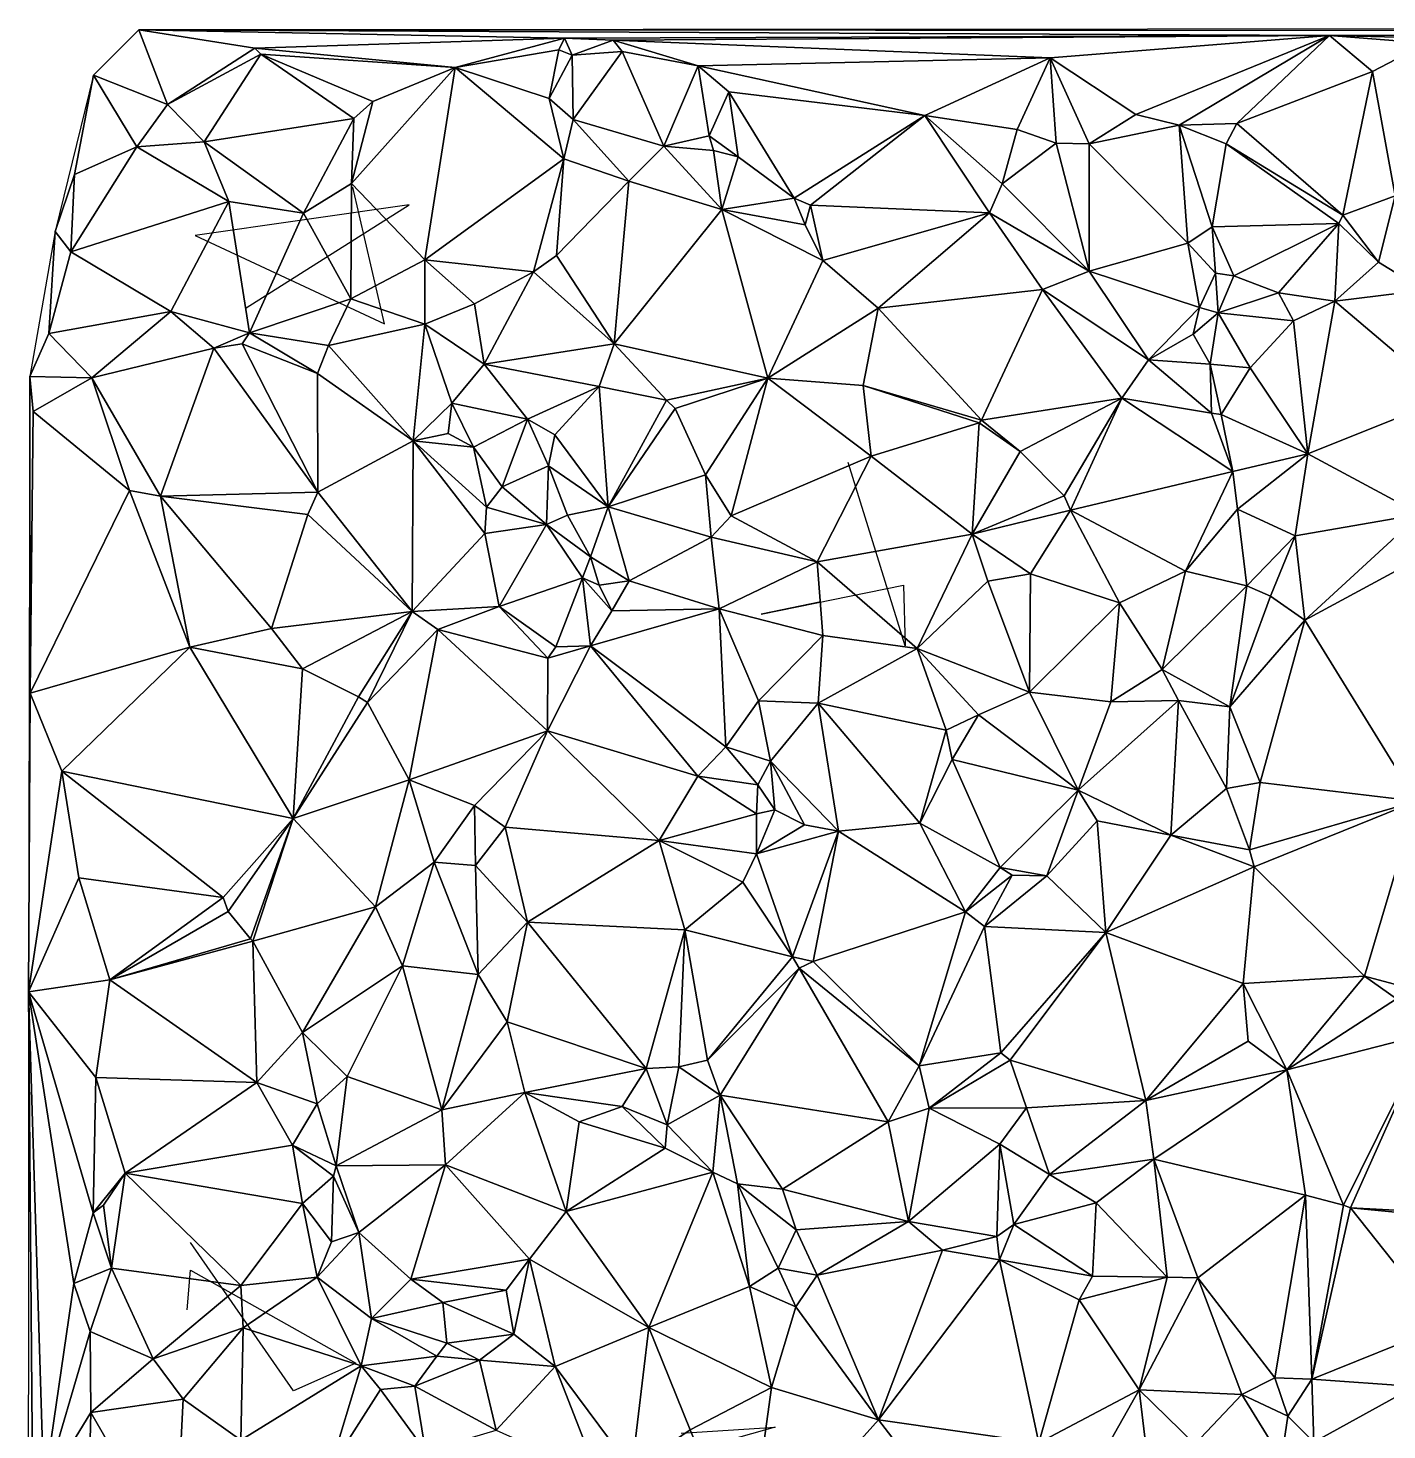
# Model space of a CAD drawing. Header units: metres. Extents: x -15 to 15, y -15.8 to 15.
# Drawn here: x -14.96 to -2.98, y 2.64 to 14.99 of the extents above; entities that cross this region are included whole.
import ezdxf

# ---------------------------------------------------------------- set-up
doc = ezdxf.new("R2010")
doc.units = ezdxf.units.M
doc.layers.add('CRACKS', color=1, linetype='Continuous')
doc.layers.add('STREET_MESH', color=7, linetype='Continuous')

msp = doc.modelspace()

# ---------------------------------------------------------------- linework, layer by layer
at = {"layer": 'CRACKS'}
for points in [[(-13.035, 12.527, 0.1), (-11.597, 13.435, 0.1), (-13.485, 13.167, 0.1), (-11.815, 12.388, 0.1), (-12.093, 13.592, 0.1)], [(-7.969, 9.938, 0.1), (-8.495, 9.83, 0.1), (-7.242, 10.084, 0.1), (-7.228, 9.55, 0.1), (-7.728, 11.165, 0.1)], [(-13.553, 3.697, 0.1), (-13.524, 4.047, 0.1), (-12.068, 3.227, 0.1), (-12.617, 2.986, 0.1), (-13.526, 4.291, 0.1)], [(-9.202, 2.612, 0.1), (-8.373, 2.665, 0.1), (-9.906, 2.234, 0.1), (-8.698, 1.93, 0.1), (-9.867, 1.733, 0.1)]]:
    msp.add_polyline3d(points, dxfattribs=at)
at = {"layer": 'STREET_MESH'}
for points in [[(-14.381, 14.58), (-13.729, 14.319), (-13.981, 14.979)], [(-13.981, 14.979), (5.492, 14.97), (8.243, 14.994)], [(-3.488, 14.929), (5.492, 14.97), (-13.981, 14.979)], [(-10.229, 14.905), (-3.488, 14.929), (-13.981, 14.979)], [(-12.957, 14.817), (-10.229, 14.905), (-13.981, 14.979)], [(-13.729, 14.319), (-12.957, 14.817), (-13.981, 14.979)], [(2.775, 14.933), (5.492, 14.97), (-3.488, 14.929)], [(-12.957, 14.817), (-11.193, 14.646), (-10.229, 14.905)], [(-11.193, 14.646), (-10.28, 14.801), (-10.229, 14.905)], [(-10.28, 14.801), (-10.162, 14.754), (-10.229, 14.905)], [(-10.229, 14.905), (-9.799, 14.888), (-3.488, 14.929)], [(-10.162, 14.754), (-9.799, 14.888), (-10.229, 14.905)], [(-10.162, 14.754), (-9.722, 14.786), (-9.799, 14.888)], [(-9.799, 14.888), (-5.95, 14.732), (-3.488, 14.929)], [(-5.95, 14.732), (-9.799, 14.888), (-9.051, 14.662)], [(-9.799, 14.888), (-9.722, 14.786), (-9.051, 14.662)], [(-5.95, 14.732), (-5.195, 14.232), (-3.488, 14.929)], [(-5.195, 14.232), (-4.813, 14.138), (-3.488, 14.929)], [(-4.813, 14.138), (-4.305, 14.153), (-3.488, 14.929)], [(-4.305, 14.153), (-3.108, 14.611), (-3.488, 14.929)], [(-1.55, 14.881), (2.775, 14.933), (-3.488, 14.929)], [(-3.108, 14.611), (-2.628, 14.862), (-3.488, 14.929)], [(-2.628, 14.862), (-1.55, 14.881), (-3.488, 14.929)], [(-3.108, 14.611), (-2.907, 13.515), (-2.628, 14.862)], [(-13.729, 14.319), (-12.906, 14.764), (-12.957, 14.817)], [(-12.906, 14.764), (-13.729, 14.319), (-13.405, 13.992)], [(-12.087, 14.198), (-12.906, 14.764), (-13.405, 13.992)], [(-12.906, 14.764), (-11.193, 14.646), (-12.957, 14.817)], [(-12.906, 14.764), (-11.919, 14.348), (-11.193, 14.646)], [(-12.087, 14.198), (-11.919, 14.348), (-12.906, 14.764)], [(-10.28, 14.801), (-11.193, 14.646), (-10.363, 14.373)], [(-10.162, 14.754), (-10.28, 14.801), (-10.363, 14.373)], [(-10.152, 14.188), (-10.162, 14.754), (-10.363, 14.373)], [(-10.152, 14.188), (-9.722, 14.786), (-10.162, 14.754)], [(-10.152, 14.188), (-9.354, 13.952), (-9.722, 14.786)], [(-9.722, 14.786), (-9.354, 13.952), (-9.051, 14.662)], [(-7.054, 14.222), (-5.95, 14.732), (-9.051, 14.662)], [(-7.054, 14.222), (-6.24, 14.1), (-5.95, 14.732)], [(-6.24, 14.1), (-5.897, 13.98), (-5.95, 14.732)], [(-5.604, 13.974), (-5.195, 14.232), (-5.95, 14.732)], [(-5.897, 13.98), (-5.604, 13.974), (-5.95, 14.732)], [(-14.381, 14.58), (-14.719, 13.2), (-14.548, 13.702)], [(-14.381, 14.58), (-14.548, 13.702), (-13.998, 13.946)], [(-13.729, 14.319), (-14.381, 14.58), (-13.998, 13.946)], [(-11.46, 12.952), (-11.193, 14.646), (-12.106, 13.625)], [(-11.193, 14.646), (-11.919, 14.348), (-12.106, 13.625)], [(-11.46, 12.952), (-10.234, 13.841), (-11.193, 14.646)], [(-11.193, 14.646), (-10.234, 13.841), (-10.363, 14.373)], [(-9.354, 13.952), (-8.955, 14.044), (-9.051, 14.662)], [(-8.781, 14.433), (-7.054, 14.222), (-9.051, 14.662)], [(-8.955, 14.044), (-8.781, 14.433), (-9.051, 14.662)], [(-4.305, 14.153), (-3.369, 13.344), (-3.108, 14.611)], [(-3.369, 13.344), (-2.907, 13.515), (-3.108, 14.611)], [(-11.919, 14.348), (-12.087, 14.198), (-12.106, 13.625)], [(-10.234, 13.841), (-10.152, 14.188), (-10.363, 14.373)], [(-8.955, 14.044), (-8.698, 13.858), (-8.781, 14.433)], [(-7.054, 14.222), (-8.781, 14.433), (-8.206, 13.495)], [(-8.781, 14.433), (-8.698, 13.858), (-8.206, 13.495)], [(-13.405, 13.992), (-13.729, 14.319), (-13.998, 13.946)], [(-8.06, 13.434), (-7.054, 14.222), (-8.206, 13.495)], [(-8.06, 13.434), (-6.482, 13.366), (-7.054, 14.222)], [(-6.482, 13.366), (-6.372, 13.62), (-7.054, 14.222)], [(-6.372, 13.62), (-6.24, 14.1), (-7.054, 14.222)], [(-4.813, 14.138), (-5.195, 14.232), (-5.604, 13.974)], [(-12.529, 13.362), (-12.087, 14.198), (-13.405, 13.992)], [(-12.087, 14.198), (-12.529, 13.362), (-12.106, 13.625)], [(-10.234, 13.841), (-9.663, 13.646), (-10.152, 14.188)], [(-9.663, 13.646), (-9.354, 13.952), (-10.152, 14.188)], [(-6.24, 14.1), (-6.372, 13.62), (-5.897, 13.98)], [(-4.736, 13.098), (-4.813, 14.138), (-5.604, 13.974)], [(-4.813, 14.138), (-4.399, 13.973), (-4.305, 14.153)], [(-4.813, 14.138), (-4.736, 13.098), (-4.52, 13.243)], [(-4.399, 13.973), (-4.813, 14.138), (-4.52, 13.243)], [(-4.399, 13.973), (-3.369, 13.344), (-4.305, 14.153)], [(-13.188, 13.466), (-13.405, 13.992), (-13.998, 13.946)], [(-13.188, 13.466), (-12.529, 13.362), (-13.405, 13.992)], [(-8.916, 13.915), (-8.955, 14.044), (-9.354, 13.952)], [(-8.955, 14.044), (-8.916, 13.915), (-8.698, 13.858)], [(-5.897, 13.98), (-6.372, 13.62), (-5.606, 12.852)], [(-5.604, 13.974), (-5.897, 13.98), (-5.606, 12.852)], [(-4.736, 13.098), (-5.604, 13.974), (-5.606, 12.852)], [(-3.405, 13.272), (-4.399, 13.973), (-4.52, 13.243)], [(-4.399, 13.973), (-3.405, 13.272), (-3.369, 13.344)], [(-14.548, 13.702), (-14.579, 13.021), (-13.998, 13.946)], [(-14.579, 13.021), (-13.188, 13.466), (-13.998, 13.946)], [(-10.503, 12.847), (-10.234, 13.841), (-11.46, 12.952)], [(-10.234, 13.841), (-10.503, 12.847), (-10.299, 12.99)], [(-9.663, 13.646), (-10.234, 13.841), (-10.299, 12.99)], [(-9.354, 13.952), (-9.663, 13.646), (-8.843, 13.396)], [(-8.916, 13.915), (-9.354, 13.952), (-8.843, 13.396)], [(-8.698, 13.858), (-8.916, 13.915), (-8.843, 13.396)], [(-8.698, 13.858), (-8.843, 13.396), (-8.206, 13.495)], [(-14.719, 13.2), (-14.579, 13.021), (-14.548, 13.702)], [(-12.529, 13.362), (-12.112, 12.609), (-12.106, 13.625)], [(-12.112, 12.609), (-11.46, 12.952), (-12.106, 13.625)], [(-9.792, 12.211), (-9.663, 13.646), (-10.299, 12.99)], [(-9.663, 13.646), (-9.792, 12.211), (-8.843, 13.396)], [(-6.372, 13.62), (-6.482, 13.366), (-5.606, 12.852)], [(-8.843, 13.396), (-8.107, 13.261), (-8.206, 13.495)], [(-8.107, 13.261), (-8.06, 13.434), (-8.206, 13.495)], [(-3.055, 12.932), (-2.907, 13.515), (-3.369, 13.344)], [(-2.907, 13.515), (-3.055, 12.932), (-2.654, 12.683)], [(-13.188, 13.466), (-14.579, 13.021), (-13.697, 12.497)], [(-13.005, 12.309), (-13.188, 13.466), (-13.697, 12.497)], [(-13.005, 12.309), (-12.529, 13.362), (-13.188, 13.466)], [(-13.005, 12.309), (-12.112, 12.609), (-12.529, 13.362)], [(-8.843, 13.396), (-9.792, 12.211), (-8.437, 11.909)], [(-8.843, 13.396), (-8.437, 11.909), (-7.952, 12.945)], [(-8.107, 13.261), (-8.843, 13.396), (-7.952, 12.945)], [(-8.06, 13.434), (-8.107, 13.261), (-7.952, 12.945)], [(-6.482, 13.366), (-8.06, 13.434), (-7.952, 12.945)], [(-7.466, 12.524), (-6.482, 13.366), (-7.952, 12.945)], [(-6.015, 12.69), (-6.482, 13.366), (-7.466, 12.524)], [(-6.482, 13.366), (-6.015, 12.69), (-5.606, 12.852)], [(-3.405, 13.272), (-3.055, 12.932), (-3.369, 13.344)], [(-4.736, 13.098), (-4.492, 12.834), (-4.52, 13.243)], [(-4.33, 12.809), (-3.405, 13.272), (-4.52, 13.243)], [(-4.492, 12.834), (-4.33, 12.809), (-4.52, 13.243)], [(-3.936, 12.66), (-3.405, 13.272), (-4.33, 12.809)], [(-3.936, 12.66), (-3.44, 12.586), (-3.405, 13.272)], [(-3.405, 13.272), (-3.44, 12.586), (-3.055, 12.932)], [(-14.773, 12.301), (-14.719, 13.2), (-14.941, 11.923)], [(-14.579, 13.021), (-14.719, 13.2), (-14.773, 12.301)], [(-4.633, 12.532), (-4.736, 13.098), (-5.606, 12.852)], [(-4.633, 12.532), (-4.492, 12.834), (-4.736, 13.098)], [(-13.697, 12.497), (-14.579, 13.021), (-14.773, 12.301)], [(-10.503, 12.847), (-9.792, 12.211), (-10.299, 12.99)], [(-12.112, 12.609), (-11.459, 12.385), (-11.46, 12.952)], [(-11.021, 12.564), (-10.503, 12.847), (-11.46, 12.952)], [(-11.459, 12.385), (-11.021, 12.564), (-11.46, 12.952)], [(-8.437, 11.909), (-7.466, 12.524), (-7.952, 12.945)], [(-6.015, 12.69), (-5.082, 12.07), (-5.606, 12.852)], [(-5.082, 12.07), (-4.633, 12.532), (-5.606, 12.852)], [(-3.055, 12.932), (-3.44, 12.586), (-2.654, 12.683)], [(-10.503, 12.847), (-11.021, 12.564), (-10.936, 12.032)], [(-9.792, 12.211), (-10.503, 12.847), (-10.936, 12.032)], [(-4.469, 12.485), (-4.492, 12.834), (-4.633, 12.532)], [(-4.492, 12.834), (-4.469, 12.485), (-4.33, 12.809)], [(-4.469, 12.485), (-3.936, 12.66), (-4.33, 12.809)], [(-12.112, 12.609), (-13.005, 12.309), (-12.31, 12.195)], [(-11.459, 12.385), (-12.112, 12.609), (-12.31, 12.195)], [(-6.553, 11.539), (-6.015, 12.69), (-7.466, 12.524)], [(-6.015, 12.69), (-6.553, 11.539), (-5.317, 11.731)], [(-5.082, 12.07), (-6.015, 12.69), (-5.317, 11.731)], [(-3.936, 12.66), (-4.469, 12.485), (-3.803, 12.415)], [(-3.44, 12.586), (-3.936, 12.66), (-3.803, 12.415)], [(-3.44, 12.586), (-2.439, 11.737), (-2.654, 12.683)], [(-13.697, 12.497), (-14.773, 12.301), (-14.395, 11.91)], [(-13.318, 12.173), (-13.697, 12.497), (-14.395, 11.91)], [(-13.318, 12.173), (-13.005, 12.309), (-13.697, 12.497)], [(-11.021, 12.564), (-11.459, 12.385), (-10.936, 12.032)], [(-7.596, 11.843), (-7.466, 12.524), (-8.437, 11.909)], [(-7.596, 11.843), (-6.553, 11.539), (-7.466, 12.524)], [(-4.633, 12.532), (-5.082, 12.07), (-4.69, 12.296)], [(-4.469, 12.485), (-4.633, 12.532), (-4.69, 12.296)], [(-4.539, 12.032), (-4.469, 12.485), (-4.69, 12.296)], [(-4.469, 12.485), (-4.539, 12.032), (-4.185, 12)], [(-4.469, 12.485), (-4.185, 12), (-3.803, 12.415)], [(-3.677, 11.243), (-3.44, 12.586), (-3.803, 12.415)], [(-2.439, 11.737), (-3.44, 12.586), (-3.677, 11.243)], [(-11.564, 11.357), (-11.459, 12.385), (-12.31, 12.195)], [(-11.221, 11.689), (-11.459, 12.385), (-11.564, 11.357)], [(-11.459, 12.385), (-11.221, 11.689), (-10.936, 12.032)], [(-4.185, 12), (-3.677, 11.243), (-3.803, 12.415)], [(-14.395, 11.91), (-14.773, 12.301), (-14.941, 11.923)], [(-13.071, 12.211), (-13.005, 12.309), (-13.318, 12.173)], [(-13.005, 12.309), (-13.071, 12.211), (-12.407, 11.951)], [(-13.005, 12.309), (-12.407, 11.951), (-12.31, 12.195)], [(-5.082, 12.07), (-4.539, 12.032), (-4.69, 12.296)], [(-13.318, 12.173), (-14.395, 11.91), (-13.789, 10.87)], [(-12.404, 10.904), (-13.318, 12.173), (-13.789, 10.87)], [(-13.071, 12.211), (-13.318, 12.173), (-12.404, 10.904)], [(-12.407, 11.951), (-13.071, 12.211), (-12.404, 10.904)], [(-12.407, 11.951), (-11.564, 11.357), (-12.31, 12.195)], [(-9.792, 12.211), (-10.936, 12.032), (-9.922, 11.836)], [(-9.331, 11.714), (-9.792, 12.211), (-9.922, 11.836)], [(-9.792, 12.211), (-9.331, 11.714), (-8.437, 11.909)], [(-11.221, 11.689), (-10.556, 11.547), (-10.936, 12.032)], [(-10.936, 12.032), (-10.556, 11.547), (-9.922, 11.836)], [(-4.527, 11.6), (-5.082, 12.07), (-5.317, 11.731)], [(-4.527, 11.6), (-4.539, 12.032), (-5.082, 12.07)], [(-4.539, 12.032), (-4.442, 11.589), (-4.185, 12)], [(-4.527, 11.6), (-4.442, 11.589), (-4.539, 12.032)], [(-4.442, 11.589), (-3.677, 11.243), (-4.185, 12)], [(-14.939, 9.132), (-14.941, 11.923), (-14.954, 6.5)], [(-14.939, 9.132), (-14.912, 11.616), (-14.941, 11.923)], [(-14.912, 11.616), (-14.395, 11.91), (-14.941, 11.923)], [(-14.912, 11.616), (-14.062, 10.92), (-14.395, 11.91)], [(-14.395, 11.91), (-14.062, 10.92), (-13.789, 10.87)], [(-11.564, 11.357), (-12.407, 11.951), (-12.404, 10.904)], [(-9.331, 11.714), (-9.254, 11.64), (-8.437, 11.909)], [(-9.254, 11.64), (-8.985, 11.056), (-8.437, 11.909)], [(-8.985, 11.056), (-8.76, 10.694), (-8.437, 11.909)], [(-8.437, 11.909), (-8.76, 10.694), (-7.527, 11.221)], [(-7.596, 11.843), (-8.437, 11.909), (-7.527, 11.221)], [(-9.922, 11.836), (-10.556, 11.547), (-10.313, 11.409)], [(-9.845, 10.774), (-9.922, 11.836), (-10.313, 11.409)], [(-9.845, 10.774), (-9.331, 11.714), (-9.922, 11.836)], [(-6.575, 11.516), (-7.596, 11.843), (-7.527, 11.221)], [(-6.575, 11.516), (-6.553, 11.539), (-7.596, 11.843)], [(-2.689, 10.709), (-2.439, 11.737), (-3.677, 11.243)], [(-14.062, 10.92), (-14.912, 11.616), (-14.939, 9.132)], [(-11.221, 11.689), (-11.564, 11.357), (-11.255, 11.421)], [(-11.032, 11.301), (-11.221, 11.689), (-11.255, 11.421)], [(-10.556, 11.547), (-11.221, 11.689), (-11.032, 11.301)], [(-9.254, 11.64), (-9.331, 11.714), (-9.845, 10.774)], [(-9.254, 11.64), (-9.845, 10.774), (-8.985, 11.056)], [(-6.553, 11.539), (-6.213, 11.261), (-5.317, 11.731)], [(-6.213, 11.261), (-5.826, 10.871), (-5.317, 11.731)], [(-5.826, 10.871), (-5.769, 10.744), (-5.317, 11.731)], [(-5.769, 10.744), (-4.339, 11.086), (-5.317, 11.731)], [(-4.339, 11.086), (-4.527, 11.6), (-5.317, 11.731)], [(-10.556, 11.547), (-11.032, 11.301), (-10.778, 10.95)], [(-10.37, 11.137), (-10.556, 11.547), (-10.778, 10.95)], [(-10.556, 11.547), (-10.37, 11.137), (-10.313, 11.409)], [(-6.635, 10.535), (-6.575, 11.516), (-7.527, 11.221)], [(-6.213, 11.261), (-6.575, 11.516), (-6.635, 10.535)], [(-6.575, 11.516), (-6.213, 11.261), (-6.553, 11.539)], [(-4.527, 11.6), (-4.339, 11.086), (-4.442, 11.589)], [(-4.442, 11.589), (-4.339, 11.086), (-3.677, 11.243)], [(-11.564, 11.357), (-11.032, 11.301), (-11.255, 11.421)], [(-10.37, 11.137), (-9.845, 10.774), (-10.313, 11.409)], [(-11.57, 9.853), (-11.564, 11.357), (-12.404, 10.904)], [(-10.931, 10.539), (-11.564, 11.357), (-11.57, 9.853)], [(-10.917, 10.771), (-11.564, 11.357), (-10.931, 10.539)], [(-11.564, 11.357), (-10.917, 10.771), (-11.032, 11.301)], [(-11.032, 11.301), (-10.917, 10.771), (-10.778, 10.95)], [(-5.826, 10.871), (-6.213, 11.261), (-6.635, 10.535)], [(-4.339, 11.086), (-4.299, 10.753), (-3.677, 11.243)], [(-4.299, 10.753), (-3.789, 10.518), (-3.677, 11.243)], [(-3.789, 10.518), (-2.689, 10.709), (-3.677, 11.243)], [(-10.387, 10.62), (-10.37, 11.137), (-10.778, 10.95)], [(-10.37, 11.137), (-10.387, 10.62), (-10.202, 10.7)], [(-9.845, 10.774), (-10.37, 11.137), (-10.202, 10.7)], [(-8.76, 10.694), (-8.002, 10.29), (-7.527, 11.221)], [(-8.002, 10.29), (-6.635, 10.535), (-7.527, 11.221)], [(-8.985, 11.056), (-9.845, 10.774), (-8.935, 10.506)], [(-8.76, 10.694), (-8.985, 11.056), (-8.935, 10.506)], [(-4.757, 10.207), (-4.339, 11.086), (-5.769, 10.744)], [(-4.757, 10.207), (-4.299, 10.753), (-4.339, 11.086)], [(-13.531, 9.537), (-14.062, 10.92), (-14.939, 9.132)], [(-14.062, 10.92), (-13.531, 9.537), (-13.789, 10.87)], [(-12.491, 10.708), (-12.404, 10.904), (-13.789, 10.87)], [(-11.57, 9.853), (-12.404, 10.904), (-12.491, 10.708)], [(-10.917, 10.771), (-10.387, 10.62), (-10.778, 10.95)], [(-13.531, 9.537), (-12.812, 9.702), (-13.789, 10.87)], [(-12.812, 9.702), (-12.491, 10.708), (-13.789, 10.87)], [(-10.387, 10.62), (-10.917, 10.771), (-10.931, 10.539)], [(-10.001, 10.334), (-9.845, 10.774), (-10.202, 10.7)], [(-9.845, 10.774), (-10.001, 10.334), (-9.658, 10.122)], [(-9.845, 10.774), (-9.658, 10.122), (-8.935, 10.506)], [(-5.769, 10.744), (-5.826, 10.871), (-6.635, 10.535)], [(-4.217, 10.079), (-4.299, 10.753), (-4.757, 10.207)], [(-4.299, 10.753), (-4.217, 10.079), (-3.789, 10.518)], [(-12.812, 9.702), (-11.57, 9.853), (-12.491, 10.708)], [(-10.387, 10.62), (-10.001, 10.334), (-10.202, 10.7)], [(-8.002, 10.29), (-8.76, 10.694), (-8.935, 10.506)], [(-6.121, 10.183), (-5.769, 10.744), (-6.635, 10.535)], [(-6.121, 10.183), (-5.339, 9.928), (-5.769, 10.744)], [(-5.339, 9.928), (-4.757, 10.207), (-5.769, 10.744)], [(-3.704, 9.776), (-2.689, 10.709), (-3.789, 10.518)], [(-3.704, 9.776), (-2.176, 10.602), (-2.689, 10.709)], [(-10.931, 10.539), (-11.57, 9.853), (-10.806, 9.897)], [(-10.387, 10.62), (-10.931, 10.539), (-10.806, 9.897)], [(-10.069, 10.148), (-10.387, 10.62), (-10.806, 9.897)], [(-10.001, 10.334), (-10.387, 10.62), (-10.069, 10.148)], [(-9.658, 10.122), (-8.865, 9.876), (-8.935, 10.506)], [(-8.865, 9.876), (-8.002, 10.29), (-8.935, 10.506)], [(-8.002, 10.29), (-7.121, 9.525), (-6.635, 10.535)], [(-7.121, 9.525), (-6.499, 10.12), (-6.635, 10.535)], [(-6.499, 10.12), (-6.121, 10.183), (-6.635, 10.535)], [(-4.217, 10.079), (-4.006, 9.988), (-3.789, 10.518)], [(-4.006, 9.988), (-3.704, 9.776), (-3.789, 10.518)], [(-2.176, 10.602), (-3.704, 9.776), (-2.719, 8.18)], [(-9.923, 10.084), (-10.001, 10.334), (-10.069, 10.148)], [(-10.001, 10.334), (-9.923, 10.084), (-9.658, 10.122)], [(-7.951, 9.642), (-8.002, 10.29), (-8.865, 9.876)], [(-8.002, 10.29), (-7.951, 9.642), (-7.121, 9.525)], [(-10.306, 9.54), (-10.069, 10.148), (-10.806, 9.897)], [(-10.306, 9.54), (-10.001, 9.549), (-10.069, 10.148)], [(-9.923, 10.084), (-10.069, 10.148), (-9.813, 9.859)], [(-10.069, 10.148), (-10.001, 9.549), (-9.813, 9.859)], [(-6.499, 10.12), (-6.13, 9.14), (-6.121, 10.183)], [(-6.13, 9.14), (-5.339, 9.928), (-6.121, 10.183)], [(-5.339, 9.928), (-4.963, 9.34), (-4.757, 10.207)], [(-4.963, 9.34), (-4.217, 10.079), (-4.757, 10.207)], [(-9.658, 10.122), (-9.923, 10.084), (-9.813, 9.859)], [(-9.658, 10.122), (-9.813, 9.859), (-8.865, 9.876)], [(-6.13, 9.14), (-6.499, 10.12), (-7.121, 9.525)], [(-4.217, 10.079), (-4.963, 9.34), (-4.366, 9.012)], [(-4.006, 9.988), (-4.217, 10.079), (-4.366, 9.012)], [(-11.57, 9.853), (-11.345, 9.695), (-10.806, 9.897)], [(-11.345, 9.695), (-10.376, 9.44), (-10.806, 9.897)], [(-10.376, 9.44), (-10.306, 9.54), (-10.806, 9.897)], [(-5.339, 9.928), (-6.13, 9.14), (-5.415, 9.055)], [(-4.963, 9.34), (-5.339, 9.928), (-5.415, 9.055)], [(-3.704, 9.776), (-4.006, 9.988), (-4.366, 9.012)], [(-12.537, 9.348), (-11.57, 9.853), (-12.812, 9.702)], [(-12.537, 9.348), (-12.044, 9.101), (-11.57, 9.853)], [(-11.57, 9.853), (-12.044, 9.101), (-11.964, 9.051)], [(-11.345, 9.695), (-11.57, 9.853), (-11.964, 9.051)], [(-9.813, 9.859), (-10.001, 9.549), (-8.865, 9.876)], [(-10.001, 9.549), (-8.808, 8.66), (-8.865, 9.876)], [(-8.518, 9.066), (-7.951, 9.642), (-8.865, 9.876)], [(-8.808, 8.66), (-8.518, 9.066), (-8.865, 9.876)], [(-4.098, 8.346), (-3.704, 9.776), (-4.366, 9.012)], [(-3.704, 9.776), (-4.098, 8.346), (-2.719, 8.18)], [(-12.537, 9.348), (-12.812, 9.702), (-13.531, 9.537)], [(-11.598, 8.368), (-11.345, 9.695), (-11.964, 9.051)], [(-10.38, 8.802), (-11.345, 9.695), (-11.598, 8.368)], [(-10.38, 8.802), (-10.376, 9.44), (-11.345, 9.695)], [(-7.951, 9.642), (-8.518, 9.066), (-7.994, 9.045)], [(-7.951, 9.642), (-7.994, 9.045), (-7.121, 9.525)], [(-13.531, 9.537), (-14.939, 9.132), (-14.658, 8.444)], [(-12.62, 8.028), (-13.531, 9.537), (-14.658, 8.444)], [(-12.537, 9.348), (-13.531, 9.537), (-12.62, 8.028)], [(-10.001, 9.549), (-10.376, 9.44), (-10.38, 8.802)], [(-10.001, 9.549), (-10.38, 8.802), (-9.053, 8.4)], [(-10.001, 9.549), (-10.306, 9.54), (-10.376, 9.44)], [(-8.808, 8.66), (-10.001, 9.549), (-9.053, 8.4)], [(-7.994, 9.045), (-6.864, 8.808), (-7.121, 9.525)], [(-6.864, 8.808), (-6.579, 8.943), (-7.121, 9.525)], [(-6.579, 8.943), (-6.13, 9.14), (-7.121, 9.525)], [(-12.044, 9.101), (-12.537, 9.348), (-12.62, 8.028)], [(-4.817, 9.068), (-4.963, 9.34), (-5.415, 9.055)], [(-4.963, 9.34), (-4.817, 9.068), (-4.366, 9.012)], [(-14.658, 8.444), (-14.939, 9.132), (-14.954, 6.5)], [(-12.044, 9.101), (-12.62, 8.028), (-11.964, 9.051)], [(-12.62, 8.028), (-11.598, 8.368), (-11.964, 9.051)], [(-8.808, 8.66), (-8.414, 8.533), (-8.518, 9.066)], [(-8.518, 9.066), (-8.414, 8.533), (-7.994, 9.045)], [(-8.414, 8.533), (-7.813, 7.916), (-7.994, 9.045)], [(-6.864, 8.808), (-7.994, 9.045), (-7.097, 7.986)], [(-7.994, 9.045), (-7.813, 7.916), (-7.097, 7.986)], [(-6.579, 8.943), (-5.703, 8.279), (-6.13, 9.14)], [(-6.13, 9.14), (-5.703, 8.279), (-5.415, 9.055)], [(-5.703, 8.279), (-4.817, 9.068), (-5.415, 9.055)], [(-4.817, 9.068), (-5.703, 8.279), (-4.885, 7.88)], [(-4.394, 8.293), (-4.817, 9.068), (-4.885, 7.88)], [(-4.817, 9.068), (-4.394, 8.293), (-4.366, 9.012)], [(-6.812, 8.547), (-6.579, 8.943), (-6.864, 8.808)], [(-5.703, 8.279), (-6.579, 8.943), (-6.812, 8.547)], [(-4.394, 8.293), (-4.098, 8.346), (-4.366, 9.012)], [(-11.022, 8.144), (-10.38, 8.802), (-11.598, 8.368)], [(-11.022, 8.144), (-10.752, 7.952), (-10.38, 8.802)], [(-10.752, 7.952), (-9.396, 7.834), (-10.38, 8.802)], [(-10.38, 8.802), (-9.396, 7.834), (-9.053, 8.4)], [(-6.812, 8.547), (-6.864, 8.808), (-7.097, 7.986)], [(-8.524, 8.324), (-8.808, 8.66), (-9.053, 8.4)], [(-8.808, 8.66), (-8.524, 8.324), (-8.414, 8.533)], [(-8.524, 8.324), (-8.375, 8.104), (-8.414, 8.533)], [(-8.414, 8.533), (-8.113, 7.972), (-7.813, 7.916)], [(-8.375, 8.104), (-8.113, 7.972), (-8.414, 8.533)], [(-6.388, 7.597), (-6.812, 8.547), (-7.097, 7.986)], [(-6.388, 7.597), (-5.703, 8.279), (-6.812, 8.547)], [(-14.508, 7.505), (-14.658, 8.444), (-14.954, 6.5)], [(-14.508, 7.505), (-13.238, 7.333), (-14.658, 8.444)], [(-13.238, 7.333), (-12.62, 8.028), (-14.658, 8.444)], [(-11.895, 7.251), (-11.598, 8.368), (-12.62, 8.028)], [(-11.598, 8.368), (-11.895, 7.251), (-11.379, 7.644)], [(-11.022, 8.144), (-11.598, 8.368), (-11.379, 7.644)], [(-9.396, 7.834), (-8.538, 8.068), (-9.053, 8.4)], [(-8.538, 8.068), (-8.524, 8.324), (-9.053, 8.4)], [(-8.524, 8.324), (-8.538, 8.068), (-8.375, 8.104)], [(-5.703, 8.279), (-6.388, 7.597), (-5.979, 7.524)], [(-5.535, 8.007), (-5.703, 8.279), (-5.979, 7.524)], [(-5.703, 8.279), (-5.535, 8.007), (-4.885, 7.88)], [(-4.192, 7.751), (-4.394, 8.293), (-4.885, 7.88)], [(-4.394, 8.293), (-4.192, 7.751), (-4.098, 8.346)], [(-4.098, 8.346), (-4.192, 7.751), (-2.719, 8.18)], [(-2.719, 8.18), (-4.192, 7.751), (-4.152, 7.601)], [(-3.179, 6.638), (-2.719, 8.18), (-4.152, 7.601)], [(-2.719, 8.18), (-3.179, 6.638), (-2.838, 6.548)], [(-11.014, 7.614), (-11.022, 8.144), (-11.379, 7.644)], [(-11.014, 7.614), (-10.752, 7.952), (-11.022, 8.144)], [(-8.537, 7.716), (-8.538, 8.068), (-9.396, 7.834)], [(-8.375, 8.104), (-8.538, 8.068), (-8.537, 7.716)], [(-8.113, 7.972), (-8.375, 8.104), (-8.537, 7.716)], [(-13.238, 7.333), (-13.194, 7.21), (-12.62, 8.028)], [(-13.194, 7.21), (-12.995, 6.967), (-12.62, 8.028)], [(-12.995, 6.967), (-12.975, 6.948), (-12.62, 8.028)], [(-12.975, 6.948), (-11.895, 7.251), (-12.62, 8.028)], [(-10.752, 7.952), (-11.014, 7.614), (-10.554, 7.115)], [(-9.396, 7.834), (-10.752, 7.952), (-10.554, 7.115)], [(-8.113, 7.972), (-8.537, 7.716), (-7.813, 7.916)], [(-7.813, 7.916), (-8.537, 7.716), (-8.221, 6.808)], [(-8.036, 6.767), (-7.813, 7.916), (-8.221, 6.808)], [(-7.813, 7.916), (-8.036, 6.767), (-6.695, 7.207)], [(-7.813, 7.916), (-6.695, 7.207), (-7.097, 7.986)], [(-6.695, 7.207), (-6.388, 7.597), (-7.097, 7.986)], [(-5.459, 7.024), (-5.535, 8.007), (-5.979, 7.524)], [(-5.535, 8.007), (-5.459, 7.024), (-4.885, 7.88)], [(-9.168, 7.046), (-9.396, 7.834), (-10.554, 7.115)], [(-8.656, 7.468), (-9.396, 7.834), (-9.168, 7.046)], [(-8.656, 7.468), (-8.537, 7.716), (-9.396, 7.834)], [(-4.885, 7.88), (-5.459, 7.024), (-4.152, 7.601)], [(-4.192, 7.751), (-4.885, 7.88), (-4.152, 7.601)], [(-8.537, 7.716), (-8.656, 7.468), (-8.221, 6.808)], [(-11.895, 7.251), (-11.657, 6.731), (-11.379, 7.644)], [(-11.657, 6.731), (-10.989, 6.652), (-11.379, 7.644)], [(-10.989, 6.652), (-11.014, 7.614), (-11.379, 7.644)], [(-11.014, 7.614), (-10.989, 6.652), (-10.554, 7.115)], [(-6.283, 7.529), (-6.388, 7.597), (-6.695, 7.207)], [(-6.388, 7.597), (-6.283, 7.529), (-5.979, 7.524)], [(-5.459, 7.024), (-4.247, 6.574), (-4.152, 7.601)], [(-4.247, 6.574), (-3.179, 6.638), (-4.152, 7.601)], [(-14.237, 6.605), (-14.508, 7.505), (-14.954, 6.5)], [(-14.237, 6.605), (-13.238, 7.333), (-14.508, 7.505)], [(-8.656, 7.468), (-9.168, 7.046), (-8.221, 6.808)], [(-6.527, 7.076), (-6.283, 7.529), (-6.695, 7.207)], [(-6.283, 7.529), (-6.527, 7.076), (-5.979, 7.524)], [(-6.527, 7.076), (-5.459, 7.024), (-5.979, 7.524)], [(-14.237, 6.605), (-13.194, 7.21), (-13.238, 7.333)], [(-13.194, 7.21), (-14.237, 6.605), (-12.995, 6.967)], [(-11.895, 7.251), (-12.975, 6.948), (-12.538, 6.143)], [(-11.657, 6.731), (-11.895, 7.251), (-12.538, 6.143)], [(-6.695, 7.207), (-8.036, 6.767), (-7.102, 5.85)], [(-6.527, 7.076), (-6.695, 7.207), (-7.102, 5.85)], [(-10.989, 6.652), (-10.734, 6.236), (-10.554, 7.115)], [(-10.734, 6.236), (-9.509, 5.824), (-10.554, 7.115)], [(-9.509, 5.824), (-9.168, 7.046), (-10.554, 7.115)], [(-9.168, 7.046), (-9.509, 5.824), (-9.22, 5.841)], [(-8.97, 5.899), (-9.168, 7.046), (-9.22, 5.841)], [(-9.168, 7.046), (-8.97, 5.899), (-8.221, 6.808)], [(-6.384, 5.964), (-6.527, 7.076), (-7.102, 5.85)], [(-5.459, 7.024), (-6.527, 7.076), (-6.384, 5.964)], [(-14.237, 6.605), (-12.975, 6.948), (-12.995, 6.967)], [(-14.237, 6.605), (-12.941, 5.703), (-12.975, 6.948)], [(-12.975, 6.948), (-12.941, 5.703), (-12.538, 6.143)], [(-6.302, 5.899), (-5.459, 7.024), (-6.384, 5.964)], [(-5.459, 7.024), (-6.302, 5.899), (-5.107, 5.542)], [(-4.247, 6.574), (-5.459, 7.024), (-5.107, 5.542)], [(-8.97, 5.899), (-8.16, 6.709), (-8.221, 6.808)], [(-8.16, 6.709), (-8.036, 6.767), (-8.221, 6.808)], [(-12.143, 5.756), (-11.657, 6.731), (-12.538, 6.143)], [(-11.657, 6.731), (-12.143, 5.756), (-11.311, 5.46)], [(-10.989, 6.652), (-11.657, 6.731), (-11.311, 5.46)], [(-8.97, 5.899), (-8.857, 5.591), (-8.16, 6.709)], [(-8.16, 6.709), (-8.857, 5.591), (-7.376, 5.356)], [(-8.036, 6.767), (-8.16, 6.709), (-7.102, 5.85)], [(-8.16, 6.709), (-7.376, 5.356), (-7.102, 5.85)], [(-14.36, 5.745), (-14.237, 6.605), (-14.954, 6.5)], [(-12.941, 5.703), (-14.237, 6.605), (-14.36, 5.745)], [(-10.734, 6.236), (-10.989, 6.652), (-11.311, 5.46)], [(-4.205, 6.067), (-4.247, 6.574), (-5.107, 5.542)], [(-3.179, 6.638), (-4.247, 6.574), (-3.864, 5.812)], [(-3.864, 5.812), (-4.247, 6.574), (-4.205, 6.067)], [(-2.897, 6.439), (-3.179, 6.638), (-3.864, 5.812)], [(-3.179, 6.638), (-2.897, 6.439), (-2.838, 6.548)], [(-14.907, 0.858), (-14.954, 6.5), (-14.957, -0.598)], [(-14.907, 0.858), (-14.817, 2.116), (-14.954, 6.5)], [(-14.817, 2.116), (-14.554, 3.929), (-14.954, 6.5)], [(-14.382, 4.553), (-14.36, 5.745), (-14.954, 6.5)], [(-14.554, 3.929), (-14.382, 4.553), (-14.954, 6.5)], [(-2.897, 6.439), (-3.864, 5.812), (-2.615, 6.133)], [(-10.58, 5.614), (-10.734, 6.236), (-11.311, 5.46)], [(-9.509, 5.824), (-10.734, 6.236), (-10.58, 5.614)], [(-12.941, 5.703), (-12.408, 5.514), (-12.538, 6.143)], [(-12.408, 5.514), (-12.143, 5.756), (-12.538, 6.143)], [(-3.864, 5.812), (-4.205, 6.067), (-5.107, 5.542)], [(-3.864, 5.812), (-3.363, 4.62), (-2.615, 6.133)], [(-3.363, 4.62), (-3.301, 4.598), (-2.615, 6.133)], [(-3.301, 4.598), (-2.512, 4.556), (-2.615, 6.133)], [(-7.014, 5.477), (-6.384, 5.964), (-7.102, 5.85)], [(-7.014, 5.477), (-6.302, 5.899), (-6.384, 5.964)], [(-9.72, 5.489), (-9.509, 5.824), (-10.58, 5.614)], [(-9.72, 5.489), (-9.323, 5.328), (-9.509, 5.824)], [(-9.509, 5.824), (-9.323, 5.328), (-9.22, 5.841)], [(-9.323, 5.328), (-8.857, 5.591), (-9.22, 5.841)], [(-8.857, 5.591), (-8.97, 5.899), (-9.22, 5.841)], [(-7.376, 5.356), (-7.014, 5.477), (-7.102, 5.85)], [(-6.302, 5.899), (-7.014, 5.477), (-6.158, 5.478)], [(-5.107, 5.542), (-6.302, 5.899), (-6.158, 5.478)], [(-5.034, 5.025), (-3.864, 5.812), (-5.107, 5.542)], [(-3.864, 5.812), (-5.034, 5.025), (-3.699, 4.71)], [(-3.363, 4.62), (-3.864, 5.812), (-3.699, 4.71)], [(-14.382, 4.553), (-14.101, 4.902), (-14.36, 5.745)], [(-14.101, 4.902), (-12.941, 5.703), (-14.36, 5.745)], [(-12.627, 5.149), (-12.941, 5.703), (-14.101, 4.902)], [(-12.941, 5.703), (-12.627, 5.149), (-12.408, 5.514)], [(-12.24, 4.968), (-12.143, 5.756), (-12.408, 5.514)], [(-12.143, 5.756), (-12.24, 4.968), (-11.311, 5.46)], [(-11.277, 4.975), (-10.58, 5.614), (-11.311, 5.46)], [(-11.277, 4.975), (-10.215, 4.564), (-10.58, 5.614)], [(-10.215, 4.564), (-10.1, 5.356), (-10.58, 5.614)], [(-10.1, 5.356), (-9.72, 5.489), (-10.58, 5.614)], [(-8.923, 4.913), (-8.857, 5.591), (-9.323, 5.328)], [(-8.705, 4.808), (-8.857, 5.591), (-8.923, 4.913)], [(-7.376, 5.356), (-8.857, 5.591), (-8.307, 4.763)], [(-8.857, 5.591), (-8.705, 4.808), (-8.307, 4.763)], [(-12.627, 5.149), (-12.24, 4.968), (-12.408, 5.514)], [(-12.24, 4.968), (-11.277, 4.975), (-11.311, 5.46)], [(-9.342, 5.122), (-9.72, 5.489), (-10.1, 5.356)], [(-9.323, 5.328), (-9.72, 5.489), (-9.342, 5.122)], [(-7.014, 5.477), (-7.376, 5.356), (-7.198, 4.477)], [(-6.392, 5.159), (-7.014, 5.477), (-7.198, 4.477)], [(-7.014, 5.477), (-6.392, 5.159), (-6.158, 5.478)], [(-6.392, 5.159), (-5.955, 4.891), (-6.158, 5.478)], [(-5.955, 4.891), (-5.107, 5.542), (-6.158, 5.478)], [(-5.955, 4.891), (-5.034, 5.025), (-5.107, 5.542)], [(-9.342, 5.122), (-10.1, 5.356), (-10.215, 4.564)], [(-8.923, 4.913), (-9.323, 5.328), (-9.342, 5.122)], [(-7.376, 5.356), (-8.307, 4.763), (-7.198, 4.477)], [(-12.627, 5.149), (-14.101, 4.902), (-12.537, 4.635)], [(-12.266, 4.876), (-12.627, 5.149), (-12.537, 4.635)], [(-12.627, 5.149), (-12.266, 4.876), (-12.24, 4.968)], [(-8.923, 4.913), (-9.342, 5.122), (-10.215, 4.564)], [(-6.42, 4.345), (-6.392, 5.159), (-7.198, 4.477)], [(-6.392, 5.159), (-6.42, 4.345), (-6.27, 4.451)], [(-5.955, 4.891), (-6.392, 5.159), (-6.27, 4.451)], [(-12.24, 4.968), (-12.266, 4.876), (-12.041, 4.38)], [(-11.277, 4.975), (-12.24, 4.968), (-12.041, 4.38)], [(-11.584, 3.968), (-11.277, 4.975), (-12.041, 4.38)], [(-11.584, 3.968), (-10.536, 4.146), (-11.277, 4.975)], [(-10.536, 4.146), (-10.215, 4.564), (-11.277, 4.975)], [(-5.955, 4.891), (-5.542, 4.642), (-5.034, 5.025)], [(-5.542, 4.642), (-4.917, 3.987), (-5.034, 5.025)], [(-5.034, 5.025), (-4.646, 3.979), (-3.699, 4.71)], [(-5.034, 5.025), (-4.917, 3.987), (-4.646, 3.979)], [(-14.382, 4.553), (-14.291, 4.621), (-14.101, 4.902)], [(-14.101, 4.902), (-14.291, 4.621), (-14.22, 4.066)], [(-13.082, 3.913), (-14.101, 4.902), (-14.22, 4.066)], [(-14.101, 4.902), (-13.082, 3.913), (-12.537, 4.635)], [(-12.283, 4.297), (-12.266, 4.876), (-12.537, 4.635)], [(-12.266, 4.876), (-12.283, 4.297), (-12.041, 4.38)], [(-9.487, 3.542), (-8.923, 4.913), (-10.215, 4.564)], [(-8.599, 3.905), (-8.923, 4.913), (-9.487, 3.542)], [(-8.599, 3.905), (-8.705, 4.808), (-8.923, 4.913)], [(-5.542, 4.642), (-5.955, 4.891), (-6.27, 4.451)], [(-8.705, 4.808), (-8.599, 3.905), (-8.347, 4.066)], [(-8.307, 4.763), (-8.705, 4.808), (-8.187, 4.403)], [(-8.705, 4.808), (-8.347, 4.066), (-8.187, 4.403)], [(-7.198, 4.477), (-8.307, 4.763), (-8.187, 4.403)], [(-3.699, 4.71), (-4.646, 3.979), (-3.968, 3.098)], [(-3.644, 3.087), (-3.699, 4.71), (-3.968, 3.098)], [(-3.363, 4.62), (-3.699, 4.71), (-3.644, 3.087)], [(-14.291, 4.621), (-14.382, 4.553), (-14.22, 4.066)], [(-13.082, 3.913), (-12.408, 3.986), (-12.537, 4.635)], [(-12.408, 3.986), (-12.283, 4.297), (-12.537, 4.635)], [(-5.542, 4.642), (-6.27, 4.451), (-5.576, 3.996)], [(-4.917, 3.987), (-5.542, 4.642), (-5.576, 3.996)], [(-3.301, 4.598), (-3.363, 4.62), (-3.644, 3.087)], [(-2.476, 3.556), (-3.301, 4.598), (-3.644, 3.087)], [(-3.301, 4.598), (-2.541, 4.524), (-2.512, 4.556)], [(-2.476, 3.556), (-2.541, 4.524), (-3.301, 4.598)], [(-14.382, 4.553), (-14.554, 3.929), (-14.22, 4.066)], [(-10.536, 4.146), (-9.487, 3.542), (-10.215, 4.564)], [(-8.003, 4.005), (-7.198, 4.477), (-8.187, 4.403)], [(-6.897, 4.225), (-7.198, 4.477), (-8.003, 4.005)], [(-6.897, 4.225), (-6.42, 4.345), (-7.198, 4.477)], [(-6.42, 4.345), (-6.394, 4.139), (-6.27, 4.451)], [(-6.27, 4.451), (-6.394, 4.139), (-5.576, 3.996)], [(-12.408, 3.986), (-11.93, 3.622), (-12.041, 4.38)], [(-12.283, 4.297), (-12.408, 3.986), (-12.041, 4.38)], [(-11.93, 3.622), (-11.584, 3.968), (-12.041, 4.38)], [(-8.347, 4.066), (-8.003, 4.005), (-8.187, 4.403)], [(-6.897, 4.225), (-6.394, 4.139), (-6.42, 4.345)], [(-6.897, 4.225), (-8.003, 4.005), (-7.461, 2.729)], [(-6.394, 4.139), (-6.897, 4.225), (-7.461, 2.729)], [(-10.536, 4.146), (-11.584, 3.968), (-10.742, 3.872)], [(-10.676, 3.485), (-10.536, 4.146), (-10.742, 3.872)], [(-10.536, 4.146), (-10.676, 3.485), (-10.31, 3.198)], [(-9.487, 3.542), (-10.536, 4.146), (-10.31, 3.198)], [(-6.049, 2.526), (-6.394, 4.139), (-7.461, 2.729)], [(-5.694, 3.787), (-6.394, 4.139), (-6.049, 2.526)], [(-6.394, 4.139), (-5.694, 3.787), (-5.576, 3.996)], [(-14.554, 3.929), (-14.41, 3.506), (-14.22, 4.066)], [(-14.41, 3.506), (-13.854, 3.267), (-14.22, 4.066)], [(-13.854, 3.267), (-13.082, 3.913), (-14.22, 4.066)], [(-12.408, 3.986), (-13.082, 3.913), (-13.061, 3.541)], [(-12.02, 3.204), (-12.408, 3.986), (-13.061, 3.541)], [(-12.408, 3.986), (-12.02, 3.204), (-11.93, 3.622)], [(-11.301, 3.764), (-11.584, 3.968), (-11.93, 3.622)], [(-11.584, 3.968), (-11.301, 3.764), (-10.742, 3.872)], [(-8.347, 4.066), (-8.599, 3.905), (-8.189, 3.726)], [(-8.347, 4.066), (-8.189, 3.726), (-8.003, 4.005)], [(-8.003, 4.005), (-8.189, 3.726), (-7.461, 2.729)], [(-5.694, 3.787), (-4.917, 3.987), (-5.576, 3.996)], [(-4.917, 3.987), (-5.694, 3.787), (-5.163, 2.994)], [(-4.646, 3.979), (-4.917, 3.987), (-5.163, 2.994)], [(-4.261, 2.953), (-4.646, 3.979), (-5.163, 2.994)], [(-4.646, 3.979), (-4.261, 2.953), (-3.968, 3.098)], [(-14.41, 3.506), (-14.554, 3.929), (-14.817, 2.116)], [(-13.082, 3.913), (-13.854, 3.267), (-13.061, 3.541)], [(-11.301, 3.764), (-10.676, 3.485), (-10.742, 3.872)], [(-8.599, 3.905), (-9.487, 3.542), (-8.404, 3.015)], [(-8.189, 3.726), (-8.599, 3.905), (-8.404, 3.015)], [(-11.266, 3.405), (-11.301, 3.764), (-11.93, 3.622)], [(-11.301, 3.764), (-11.266, 3.405), (-10.676, 3.485)], [(-8.189, 3.726), (-8.404, 3.015), (-7.461, 2.729)], [(-5.694, 3.787), (-6.049, 2.526), (-5.163, 2.994)], [(-12.02, 3.204), (-11.353, 3.289), (-11.93, 3.622)], [(-11.353, 3.289), (-11.266, 3.405), (-11.93, 3.622)], [(-14.404, 2.795), (-14.41, 3.506), (-14.817, 2.116)], [(-13.854, 3.267), (-14.41, 3.506), (-14.404, 2.795)], [(-13.854, 3.267), (-13.59, 2.911), (-13.061, 3.541)], [(-13.59, 2.911), (-13.081, 2.55), (-13.061, 3.541)], [(-13.081, 2.55), (-12.02, 3.204), (-13.061, 3.541)], [(-10.676, 3.485), (-11.266, 3.405), (-10.979, 3.256)], [(-10.31, 3.198), (-10.676, 3.485), (-10.979, 3.256)], [(-9.487, 3.542), (-10.31, 3.198), (-9.635, 2.292)], [(-9.12, 2.64), (-9.487, 3.542), (-9.635, 2.292)], [(-9.487, 3.542), (-9.12, 2.64), (-8.404, 3.015)], [(-2.476, 3.556), (-3.644, 3.087), (-2.736, 3.022)], [(-11.266, 3.405), (-11.353, 3.289), (-10.979, 3.256)], [(-13.59, 2.911), (-13.854, 3.267), (-14.404, 2.795)], [(-11.353, 3.289), (-12.02, 3.204), (-11.547, 3.026)], [(-11.353, 3.289), (-11.547, 3.026), (-10.979, 3.256)], [(-11.547, 3.026), (-10.832, 2.639), (-10.979, 3.256)], [(-10.832, 2.639), (-10.31, 3.198), (-10.979, 3.256)], [(-12.02, 3.204), (-13.081, 2.55), (-12.294, 2.301)], [(-11.852, 2.997), (-12.02, 3.204), (-12.294, 2.301)], [(-12.02, 3.204), (-11.852, 2.997), (-11.547, 3.026)], [(-10.832, 2.639), (-9.935, 2.235), (-10.31, 3.198)], [(-10.31, 3.198), (-9.935, 2.235), (-9.635, 2.292)], [(-4.261, 2.953), (-3.853, 2.761), (-3.968, 3.098)], [(-3.853, 2.761), (-3.644, 3.087), (-3.968, 3.098)], [(-11.454, 2.454), (-11.852, 2.997), (-12.294, 2.301)], [(-11.547, 3.026), (-11.852, 2.997), (-11.454, 2.454)], [(-10.832, 2.639), (-11.547, 3.026), (-11.454, 2.454)], [(-9.12, 2.64), (-8.623, 1.433), (-8.404, 3.015)], [(-8.404, 3.015), (-8.623, 1.433), (-7.461, 2.729)], [(-6.049, 2.526), (-5.587, 2.243), (-5.163, 2.994)], [(-5.587, 2.243), (-5.055, 2.086), (-5.163, 2.994)], [(-4.673, 2.515), (-4.261, 2.953), (-5.163, 2.994)], [(-5.055, 2.086), (-4.673, 2.515), (-5.163, 2.994)], [(-3.853, 2.761), (-3.625, 2.532), (-3.644, 3.087)], [(-3.644, 3.087), (-3.625, 2.532), (-2.736, 3.022)], [(-3.625, 2.532), (-2.48, 2.448), (-2.736, 3.022)], [(-13.59, 2.911), (-14.404, 2.795), (-13.659, 1.504)], [(-13.081, 2.55), (-13.59, 2.911), (-13.659, 1.504)], [(-4.261, 2.953), (-4.673, 2.515), (-3.911, 2.384)], [(-3.853, 2.761), (-4.261, 2.953), (-3.911, 2.384)], [(-14.404, 2.795), (-14.817, 2.116), (-14.433, 1.598)], [(-13.659, 1.504), (-14.404, 2.795), (-14.433, 1.598)], [(-8.623, 1.433), (-7.226, 2.425), (-7.461, 2.729)], [(-7.226, 2.425), (-6.049, 2.526), (-7.461, 2.729)], [(-3.625, 2.532), (-3.853, 2.761), (-3.911, 2.384)], [(-8.623, 1.433), (-9.12, 2.64), (-9.635, 2.292)]]:
    msp.add_3dface(points, dxfattribs=at)

doc.saveas('drawing.dxf')
